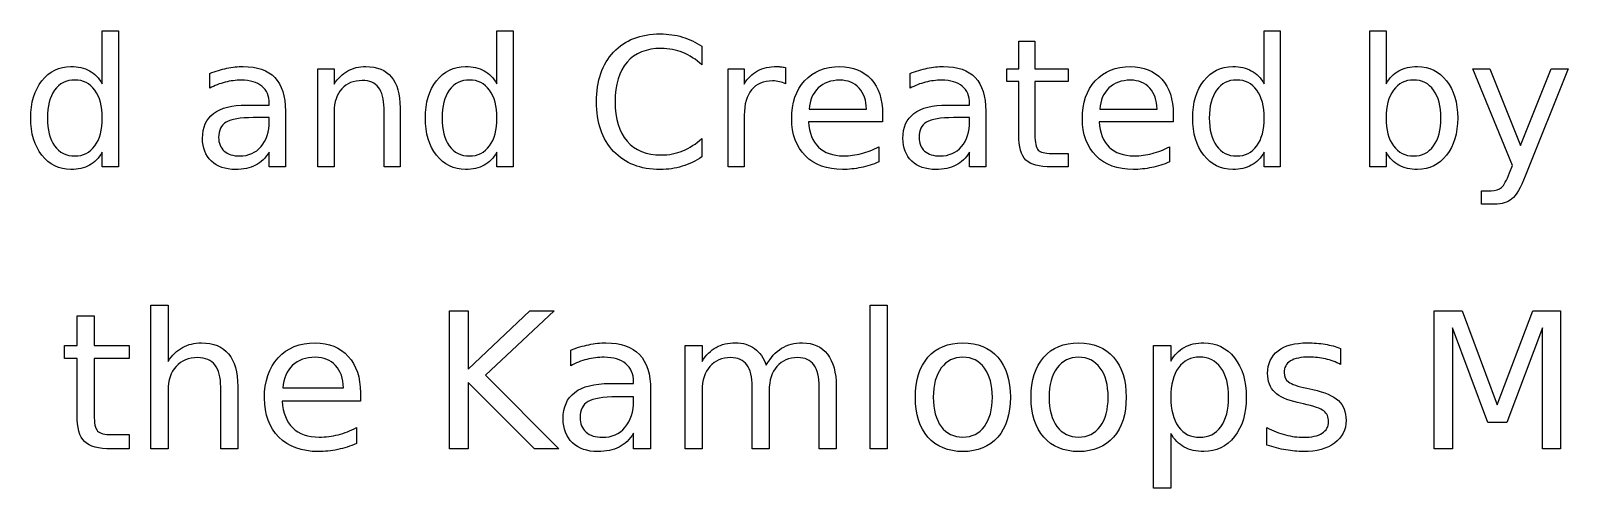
# Model space of a CAD drawing. Extents: x 5 to 216, y 5 to 284.
# Drawn here: x 38.65 to 51.63, y 116.54 to 120.41 of the extents above; entities that cross this region are included whole.
import ezdxf

# ---------------------------------------------------------------- set-up
doc = ezdxf.new("R2010")
doc.units = 0
doc.layers.add('Layer_1', color=7, linetype='CONTINUOUS')

msp = doc.modelspace()

# ---------------------------------------------------------------- linework, layer by layer
at = {"layer": 'Layer_1', "color": 3}
for p, q in [((39.252833, 119.959781), (39.252833, 120.40759)), ((39.252833, 120.40759), (39.388802, 120.40759)), ((39.388802, 120.40759), (39.388802, 119.25777)), ((42.58406, 119.959781), (42.58406, 120.40759)), ((42.58406, 120.40759), (42.720029, 120.40759)), ((42.720029, 120.40759), (42.720029, 119.25777)), ((46.988259, 120.085404), (46.988259, 120.320393)), ((46.988259, 120.320393), (47.124963, 120.320393)), ((47.124963, 120.320393), (47.124963, 120.085404)), ((49.060297, 119.959781), (49.060297, 120.40759)), ((49.060297, 120.40759), (49.196265, 120.40759)), ((49.196265, 120.40759), (49.196265, 119.25777)), ((49.952959, 119.257771), (49.952959, 120.407591)), ((49.952959, 120.407591), (50.089666, 120.407591)), ((50.089666, 120.407591), (50.089666, 119.959781)), ((44.313963, 120.276056), (44.313963, 120.118657)), ((44.313963, 120.276056), (44.313963, 120.276056)), ((40.159534, 119.922089), (40.159534, 120.047712)), ((41.073633, 119.257773), (41.073633, 120.085407)), ((41.073633, 120.085407), (41.210341, 120.085407)), ((41.210341, 120.085407), (41.210341, 119.956828)), ((44.534912, 119.25782), (44.534912, 120.085454)), ((44.534912, 120.085454), (44.671619, 120.085454)), ((44.671619, 120.085454), (44.671619, 119.956875)), ((45.018937, 120.098008), (45.019669, 119.958303)), ((46.071206, 119.922089), (46.071206, 120.047712)), ((46.888499, 119.979733), (46.888499, 120.085404)), ((46.888499, 120.085404), (46.988259, 120.085404)), ((47.124963, 120.085404), (47.405029, 120.085404)), ((47.405029, 120.085404), (47.405029, 119.979733)), ((51.155991, 119.271062), (50.821243, 120.085395)), ((50.821243, 120.085395), (50.96534, 120.085395)), ((50.96534, 120.085395), (51.223975, 119.438067)), ((51.223975, 119.438067), (51.482611, 120.085395)), ((51.626708, 120.085395), (51.263134, 119.180918)), ((51.482611, 120.085395), (51.626708, 120.085395)), ((39.252833, 119.959781), (39.252833, 119.959781)), ((42.58406, 119.959781), (42.58406, 119.959781)), ((46.988259, 119.979733), (46.888499, 119.979733)), ((46.988259, 119.530447), (46.988259, 119.979733)), ((47.405029, 119.979733), (47.124963, 119.979733)), ((47.124963, 119.979733), (47.124963, 119.530446)), ((49.060297, 119.959781), (49.060297, 119.959781)), ((40.662024, 119.780213), (40.662024, 119.793513)), ((46.573696, 119.780213), (46.573696, 119.793513)), ((38.789506, 119.670848), (38.789506, 119.670848)), ((40.471373, 119.780213), (40.662024, 119.780213)), ((40.662022, 119.673807), (40.526799, 119.673804)), ((40.662022, 119.643507), (40.662022, 119.673807)), ((40.797997, 119.729964), (40.797997, 119.257769)), ((40.797999, 119.72996), (40.797997, 119.729964)), ((41.210341, 119.725534), (41.210341, 119.257773)), ((41.630803, 119.25777), (41.630803, 119.752873)), ((41.766772, 119.757306), (41.766772, 119.25777)), ((41.76678, 119.757306), (41.766772, 119.757306)), ((42.120733, 119.670848), (42.120733, 119.670848)), ((44.671619, 119.693806), (44.671619, 119.25782)), ((45.21845, 119.744743), (45.703206, 119.745479)), ((45.839171, 119.705571), (45.839175, 119.705579)), ((45.839175, 119.705579), (45.839175, 119.639069)), ((46.383045, 119.780213), (46.573696, 119.780213)), ((46.573694, 119.673807), (46.438471, 119.673804)), ((46.573694, 119.643507), (46.573694, 119.673807)), ((46.709662, 119.72996), (46.709669, 119.729964)), ((46.709669, 119.729964), (46.709669, 119.257769)), ((47.671795, 119.744743), (48.156551, 119.745479)), ((48.292516, 119.705571), (48.292519, 119.705579)), ((48.292519, 119.705579), (48.292519, 119.639069)), ((48.596969, 119.670848), (48.596969, 119.670848)), ((50.552255, 119.670848), (50.552255, 119.670848)), ((45.839175, 119.639069), (45.214016, 119.639069)), ((48.292519, 119.639069), (47.66736, 119.639069)), ((44.313963, 119.498669), (44.313963, 119.342748)), ((45.807399, 119.428461), (45.807399, 119.299882)), ((48.260743, 119.428461), (48.260743, 119.299882)), ((39.252833, 119.25777), (39.252833, 119.381915)), ((40.662028, 119.257769), (40.662028, 119.383392)), ((42.58406, 119.25777), (42.58406, 119.381915)), ((46.5737, 119.257769), (46.5737, 119.383392)), ((47.265363, 119.371569), (47.405027, 119.371569)), ((47.405027, 119.371569), (47.405027, 119.257769)), ((49.060297, 119.25777), (49.060297, 119.381915)), ((50.089666, 119.381916), (50.089666, 119.257771)), ((51.131601, 119.208992), (51.155991, 119.271062)), ((39.388802, 119.25777), (39.252833, 119.25777)), ((40.797997, 119.257769), (40.662028, 119.257769)), ((41.210341, 119.257773), (41.073633, 119.257773)), ((41.766772, 119.25777), (41.630803, 119.25777)), ((42.720029, 119.25777), (42.58406, 119.25777)), ((44.671619, 119.25782), (44.534912, 119.25782)), ((46.709669, 119.257769), (46.5737, 119.257769)), ((47.405027, 119.257769), (47.265363, 119.257769)), ((49.196265, 119.25777), (49.060297, 119.25777)), ((50.089666, 119.257771), (49.952959, 119.257771)), ((50.895871, 118.94297), (50.895871, 119.056769)), ((50.895871, 119.056769), (50.975681, 119.056769)), ((51.004498, 118.94297), (50.895871, 118.94297)), ((39.039716, 117.999547), (39.184098, 117.999555)), ((39.039716, 117.751367), (39.039716, 117.999547)), ((39.184098, 117.999555), (39.184098, 117.751375)), ((39.664063, 116.877288), (39.664063, 118.091654)), ((39.664063, 118.091654), (39.808445, 118.091654)), ((39.808445, 118.091654), (39.808445, 117.615585)), ((42.182549, 118.042479), (42.340198, 118.042479)), ((42.182549, 116.877281), (42.182549, 118.042479)), ((42.340198, 118.042479), (42.340198, 117.550021)), ((42.340198, 117.550021), (42.863093, 118.042479)), ((43.066008, 118.042479), (42.487701, 117.499292)), ((42.863093, 118.042479), (43.066008, 118.042479)), ((45.735113, 118.091647), (45.878714, 118.091647)), ((45.735113, 116.877281), (45.735113, 118.091647)), ((45.878714, 118.091647), (45.878714, 116.877281)), ((50.495799, 118.042479), (50.730711, 118.042479)), ((50.495799, 116.877281), (50.495799, 118.042479)), ((50.730711, 118.042479), (51.028059, 117.249551)), ((51.028059, 117.249551), (51.326968, 118.042479)), ((51.326968, 118.042479), (51.56188, 118.042479)), ((51.56188, 118.042479), (51.56188, 116.877281)), ((50.949235, 117.101268), (50.648765, 117.900439)), ((50.648765, 117.900439), (50.648765, 116.877281)), ((51.408134, 117.900439), (51.107664, 117.101268)), ((51.408134, 116.877281), (51.408134, 117.900439)), ((38.934357, 117.639764), (38.934357, 117.751367)), ((38.934357, 117.751367), (39.039716, 117.751367)), ((39.184098, 117.751375), (39.479884, 117.751375)), ((39.479884, 117.751375), (39.479884, 117.639772)), ((43.206483, 117.578891), (43.206483, 117.711566)), ((44.171874, 116.877285), (44.171874, 117.751379)), ((44.171874, 117.751379), (44.316255, 117.751379)), ((44.316255, 117.751379), (44.316255, 117.615582)), ((46.517115, 117.772446), (46.517115, 117.772446)), ((47.494226, 117.772446), (47.494226, 117.772446)), ((48.127162, 116.544814), (48.127162, 117.751375)), ((48.127162, 117.751375), (48.271544, 117.751375)), ((48.271544, 117.751375), (48.271544, 117.6187)), ((49.704433, 117.72562), (49.704433, 117.589823)), ((49.704446, 117.725612), (49.704433, 117.72562)), ((39.039716, 117.639764), (38.934357, 117.639764)), ((39.039716, 117.165256), (39.039716, 117.639764)), ((39.479884, 117.639772), (39.184098, 117.639772)), ((39.184098, 117.639772), (39.184098, 117.165264)), ((44.857885, 117.58358), (44.857899, 117.58358)), ((46.517116, 117.650697), (46.517115, 117.650698)), ((47.494227, 117.650697), (47.494226, 117.650698)), ((42.487701, 117.499292), (43.107371, 116.877281)), ((39.808445, 117.371307), (39.808445, 116.877288)), ((40.25252, 116.877281), (40.25252, 117.400176)), ((40.396113, 117.404866), (40.396121, 117.404859)), ((40.396121, 117.404859), (40.396121, 116.877281)), ((40.776191, 117.391587), (41.288165, 117.392368)), ((41.431766, 117.350228), (41.431766, 117.279988)), ((41.431766, 117.350223), (41.431766, 117.350228)), ((42.899774, 116.877281), (42.340198, 117.438418)), ((42.340198, 117.438418), (42.340198, 116.877281)), ((43.535832, 117.429045), (43.737185, 117.429045)), ((43.737185, 117.429045), (43.737185, 117.443095)), ((43.88078, 117.375988), (43.880787, 117.375979)), ((43.880787, 117.375979), (43.880787, 116.877277)), ((44.316255, 117.371304), (44.316255, 116.877285)), ((44.737701, 116.877287), (44.737701, 117.400182)), ((44.882082, 117.371306), (44.882082, 116.877287)), ((45.303528, 116.877289), (45.303528, 117.400184)), ((45.44791, 117.404867), (45.44791, 116.877289)), ((49.420351, 117.388473), (49.469521, 117.377543)), ((41.431766, 117.279988), (40.771513, 117.279988)), ((43.737185, 117.316671), (43.594366, 117.316669)), ((43.737185, 117.284671), (43.737185, 117.316671)), ((48.7601, 117.313548), (48.7601, 117.313548)), ((49.391486, 117.257344), (49.341536, 117.269054)), ((51.107664, 117.101268), (50.949235, 117.101268)), ((39.332385, 116.997466), (39.479888, 116.997466)), ((39.479888, 116.997466), (39.479888, 116.877278)), ((41.398207, 117.05756), (41.398207, 116.921764)), ((43.737186, 116.877277), (43.737186, 117.009952)), ((48.271544, 117.008395), (48.271544, 116.544814)), ((48.271544, 117.008393), (48.271544, 117.008395)), ((49.083212, 116.909281), (49.083212, 117.057564)), ((39.479888, 116.877278), (39.332385, 116.877278)), ((39.808445, 116.877288), (39.664063, 116.877288)), ((40.396121, 116.877281), (40.25252, 116.877281)), ((42.340198, 116.877281), (42.182549, 116.877281)), ((43.107371, 116.877281), (42.899774, 116.877281)), ((43.880787, 116.877277), (43.737186, 116.877277)), ((44.316255, 116.877285), (44.171874, 116.877285)), ((44.882082, 116.877287), (44.737701, 116.877287)), ((45.44791, 116.877289), (45.303528, 116.877289)), ((45.878714, 116.877281), (45.735113, 116.877281)), ((50.648765, 116.877281), (50.495799, 116.877281)), ((51.56188, 116.877281), (51.408134, 116.877281)), ((48.271544, 116.544814), (48.127162, 116.544814))]:
    msp.add_line(p, q, dxfattribs=at)
for points in [[(43.568353, 120.227282), (43.664417, 120.329751), (43.795952, 120.380986), (43.962958, 120.380986)], [(43.962958, 120.380986), (44.028971, 120.380986), (44.091043, 120.372119), (44.149175, 120.354386)], [(44.149175, 120.354386), (44.207801, 120.337146), (44.262731, 120.311036), (44.313963, 120.276056)], [(43.424256, 119.808293), (43.424256, 119.985643), (43.472288, 120.125306), (43.568353, 120.227282)], [(43.971825, 120.25832), (43.845709, 120.25832), (43.749152, 120.219648), (43.682153, 120.142303)], [(44.15287, 120.22359), (44.096216, 120.246743), (44.035868, 120.25832), (43.971825, 120.25832)], [(44.313963, 120.118657), (44.263716, 120.165457), (44.210018, 120.200435), (44.15287, 120.22359)], [(38.742951, 119.985645), (38.806011, 120.065452), (38.887543, 120.105356), (38.987547, 120.105356)], [(38.987547, 120.105356), (39.048633, 120.105356), (39.100853, 120.093286), (39.144206, 120.069146)], [(39.144206, 120.069146), (39.188052, 120.045499), (39.224261, 120.009044), (39.252833, 119.959781)], [(40.159534, 120.047712), (40.209294, 120.066925), (40.257572, 120.081212), (40.30437, 120.090572)], [(40.30437, 120.090572), (40.35117, 120.100425), (40.396739, 120.105352), (40.441077, 120.105352)], [(40.441077, 120.105352), (40.560788, 120.105352), (40.650202, 120.074315), (40.709319, 120.012242)], [(41.210341, 119.956828), (41.242854, 120.006588), (41.281033, 120.043782), (41.324879, 120.068411)], [(41.324879, 120.068411), (41.369219, 120.093044), (41.420207, 120.105361), (41.477844, 120.105361)], [(41.477844, 120.105361), (41.572923, 120.105361), (41.644848, 120.075801), (41.69362, 120.016681)], [(42.074179, 119.985645), (42.137239, 120.065452), (42.21877, 120.105356), (42.318774, 120.105356)], [(42.318774, 120.105356), (42.37986, 120.105356), (42.43208, 120.093286), (42.475433, 120.069146)], [(42.475433, 120.069146), (42.519279, 120.045499), (42.555488, 120.009044), (42.58406, 119.959781)], [(43.682153, 120.142303), (43.615154, 120.065451), (43.581655, 119.954115), (43.581655, 119.808294)], [(44.671619, 119.956875), (44.700192, 120.007122), (44.737386, 120.044316), (44.783202, 120.068458)], [(44.783202, 120.068458), (44.829015, 120.093091), (44.884683, 120.105408), (44.950207, 120.105408)], [(44.950207, 120.105408), (44.959567, 120.105408), (44.969913, 120.104675), (44.981247, 120.103208)], [(44.981247, 120.103208), (44.99258, 120.102208), (45.005143, 120.100475), (45.018937, 120.098008)], [(45.1815, 119.985637), (45.254903, 120.065444), (45.353677, 120.105348), (45.477823, 120.105348)], [(45.477823, 120.105348), (45.589159, 120.105348), (45.677095, 120.069385), (45.741631, 119.99746)], [(46.071206, 120.047712), (46.120966, 120.066925), (46.169244, 120.081212), (46.216042, 120.090572)], [(46.216042, 120.090572), (46.262842, 120.100425), (46.308411, 120.105352), (46.352749, 120.105352)], [(46.352749, 120.105352), (46.47246, 120.105352), (46.561874, 120.074315), (46.620992, 120.012242)], [(47.634845, 119.985637), (47.708248, 120.065444), (47.807022, 120.105348), (47.931167, 120.105348)], [(47.931167, 120.105348), (48.042503, 120.105348), (48.13044, 120.069385), (48.194976, 119.99746)], [(48.550415, 119.985645), (48.613475, 120.065452), (48.695006, 120.105356), (48.79501, 120.105356)], [(48.79501, 120.105356), (48.856096, 120.105356), (48.908316, 120.093286), (48.95167, 120.069146)], [(48.95167, 120.069146), (48.995516, 120.045499), (49.031725, 120.009044), (49.060297, 119.959781)], [(50.089666, 119.959781), (50.118239, 120.009048), (50.154202, 120.045503), (50.197554, 120.069147)], [(50.197554, 120.069147), (50.2414, 120.093287), (50.29362, 120.105357), (50.354214, 120.105357)], [(50.354214, 120.105357), (50.454712, 120.105357), (50.536243, 120.065453), (50.598809, 119.985646)], [(38.649101, 119.670848), (38.649101, 119.800905), (38.680384, 119.905837), (38.742951, 119.985645)], [(39.020797, 119.991557), (38.948871, 119.991557), (38.892218, 119.962984), (38.850836, 119.905837)], [(39.190758, 119.905837), (39.149378, 119.962984), (39.092724, 119.991557), (39.020797, 119.991557)], [(40.288852, 119.973079), (40.244025, 119.961746), (40.200919, 119.944749), (40.159534, 119.922089)], [(40.427037, 119.990079), (40.379743, 119.990079), (40.333682, 119.984412), (40.288852, 119.973079)], [(40.599954, 119.938349), (40.559067, 119.972836), (40.501428, 119.990079), (40.427037, 119.990079)], [(40.662024, 119.793513), (40.662024, 119.85608), (40.641334, 119.904358), (40.599954, 119.938349)], [(40.709319, 120.012242), (40.768439, 119.950169), (40.797999, 119.856075), (40.797999, 119.72996)], [(41.273891, 119.916925), (41.231524, 119.870125), (41.210341, 119.806328), (41.210341, 119.725534)], [(41.447547, 119.987125), (41.374143, 119.987125), (41.316258, 119.963725), (41.273891, 119.916925)], [(41.584993, 119.928745), (41.554446, 119.967665), (41.508631, 119.987125), (41.447547, 119.987125)], [(41.630803, 119.752873), (41.630803, 119.831202), (41.615533, 119.889826), (41.584993, 119.928745)], [(41.69362, 120.016681), (41.742393, 119.958054), (41.76678, 119.871596), (41.76678, 119.757306)], [(41.980329, 119.670848), (41.980329, 119.800905), (42.011612, 119.905837), (42.074179, 119.985645)], [(42.352023, 119.991557), (42.280097, 119.991557), (42.223444, 119.962984), (42.182063, 119.905837)], [(42.521984, 119.905837), (42.480604, 119.962984), (42.42395, 119.991557), (42.352023, 119.991557)], [(44.910299, 119.984213), (44.833447, 119.984213), (44.774331, 119.95909), (44.732949, 119.908843)], [(44.969419, 119.977513), (44.951685, 119.98198), (44.931979, 119.984213), (44.910299, 119.984213)], [(45.019669, 119.958303), (45.004395, 119.96717), (44.987645, 119.973573), (44.969419, 119.977513)], [(45.072134, 119.663451), (45.072134, 119.798926), (45.108589, 119.906322), (45.1815, 119.985637)], [(45.29678, 119.925788), (45.25146, 119.882928), (45.22535, 119.82258), (45.21845, 119.744743)], [(45.479303, 119.990078), (45.403436, 119.990078), (45.342595, 119.968648), (45.29678, 119.925788)], [(45.640396, 119.923568), (45.599996, 119.967908), (45.546298, 119.990078), (45.479303, 119.990078)], [(45.703206, 119.745479), (45.702206, 119.819868), (45.681269, 119.879231), (45.640396, 119.923568)], [(45.741631, 119.99746), (45.806657, 119.926027), (45.839171, 119.828731), (45.839171, 119.705571)], [(46.200524, 119.973079), (46.155697, 119.961746), (46.112591, 119.944749), (46.071206, 119.922089)], [(46.338709, 119.990079), (46.291415, 119.990079), (46.245354, 119.984412), (46.200524, 119.973079)], [(46.511626, 119.938349), (46.470739, 119.972836), (46.4131, 119.990079), (46.338709, 119.990079)], [(46.573696, 119.793513), (46.573696, 119.85608), (46.553006, 119.904358), (46.511626, 119.938349)], [(46.620992, 120.012242), (46.680105, 119.950169), (46.709662, 119.856075), (46.709662, 119.72996)], [(47.525479, 119.663451), (47.525479, 119.798926), (47.561934, 119.906322), (47.634845, 119.985637)], [(47.750125, 119.925788), (47.704805, 119.882928), (47.678695, 119.82258), (47.671795, 119.744743)], [(47.932648, 119.990078), (47.856781, 119.990078), (47.79594, 119.968648), (47.750125, 119.925788)], [(48.093741, 119.923568), (48.053347, 119.967908), (47.99965, 119.990078), (47.932648, 119.990078)], [(48.156551, 119.745479), (48.155551, 119.819868), (48.134614, 119.879231), (48.093741, 119.923568)], [(48.194976, 119.99746), (48.260002, 119.926027), (48.292516, 119.828731), (48.292516, 119.705571)], [(48.456565, 119.670848), (48.456565, 119.800905), (48.487848, 119.905837), (48.550415, 119.985645)], [(48.82826, 119.991557), (48.756334, 119.991557), (48.699681, 119.962984), (48.658299, 119.905837)], [(48.99822, 119.905837), (48.95684, 119.962984), (48.900186, 119.991557), (48.82826, 119.991557)], [(50.320963, 119.991557), (50.249037, 119.991557), (50.192384, 119.962984), (50.151003, 119.905837)], [(50.490185, 119.905837), (50.449298, 119.962984), (50.392891, 119.991557), (50.320963, 119.991557)], [(50.598809, 119.985646), (50.661869, 119.905838), (50.693399, 119.800906), (50.693399, 119.670849)], [(38.850836, 119.905837), (38.809949, 119.849184), (38.789506, 119.770854), (38.789506, 119.670848)], [(39.252828, 119.670848), (39.252828, 119.770854), (39.232138, 119.849184), (39.190758, 119.905837)], [(42.182063, 119.905837), (42.141176, 119.849184), (42.120733, 119.770854), (42.120733, 119.670848)], [(42.584054, 119.670848), (42.584054, 119.770854), (42.563364, 119.849184), (42.521984, 119.905837)], [(43.568353, 119.389303), (43.472288, 119.491772), (43.424256, 119.631435), (43.424256, 119.808293)], [(43.581655, 119.808294), (43.581655, 119.662965), (43.615154, 119.551629), (43.682153, 119.474284)], [(44.732949, 119.908843), (44.692062, 119.859083), (44.671619, 119.787404), (44.671619, 119.693806)], [(48.658299, 119.905837), (48.617412, 119.849184), (48.596969, 119.770854), (48.596969, 119.670848)], [(49.06029, 119.670848), (49.06029, 119.770854), (49.0396, 119.849184), (48.99822, 119.905837)], [(50.151003, 119.905837), (50.110116, 119.849184), (50.089673, 119.770854), (50.089673, 119.670848)], [(50.552255, 119.670848), (50.552255, 119.770854), (50.531565, 119.849184), (50.490185, 119.905837)], [(38.742951, 119.356052), (38.680384, 119.435859), (38.649101, 119.540791), (38.649101, 119.670848)], [(38.789506, 119.670848), (38.789506, 119.570843), (38.809949, 119.492267), (38.850836, 119.43512)], [(39.190758, 119.43512), (39.232138, 119.492267), (39.252828, 119.570843), (39.252828, 119.670848)], [(40.098936, 119.49867), (40.098936, 119.591779), (40.129972, 119.66198), (40.192046, 119.709273)], [(40.192046, 119.709273), (40.254612, 119.756566), (40.347721, 119.780213), (40.471373, 119.780213)], [(40.526799, 119.673804), (40.41694, 119.673804), (40.340827, 119.661241), (40.29846, 119.636114)], [(42.074179, 119.356052), (42.011612, 119.435859), (41.980329, 119.540791), (41.980329, 119.670848)], [(42.120733, 119.670848), (42.120733, 119.570843), (42.141176, 119.492267), (42.182063, 119.43512)], [(42.521984, 119.43512), (42.563364, 119.492267), (42.584054, 119.570843), (42.584054, 119.670848)], [(45.187412, 119.35161), (45.11056, 119.428462), (45.072134, 119.532409), (45.072134, 119.663451)], [(46.010608, 119.49867), (46.010608, 119.591779), (46.041644, 119.66198), (46.103718, 119.709273)], [(46.103718, 119.709273), (46.166284, 119.756566), (46.259393, 119.780213), (46.383045, 119.780213)], [(46.438471, 119.673804), (46.328612, 119.673804), (46.252499, 119.661241), (46.210132, 119.636114)], [(47.640756, 119.35161), (47.563904, 119.428462), (47.525479, 119.532409), (47.525479, 119.663451)], [(48.550415, 119.356052), (48.487848, 119.435859), (48.456565, 119.540791), (48.456565, 119.670848)], [(48.596969, 119.670848), (48.596969, 119.570843), (48.617412, 119.492267), (48.658299, 119.43512)], [(48.99822, 119.43512), (49.0396, 119.492267), (49.06029, 119.570843), (49.06029, 119.670848)], [(50.089673, 119.670848), (50.089673, 119.570843), (50.110116, 119.492267), (50.151003, 119.43512)], [(50.490185, 119.43512), (50.531565, 119.492267), (50.552255, 119.570843), (50.552255, 119.670848)], [(50.693399, 119.670849), (50.693399, 119.540792), (50.661869, 119.43586), (50.598809, 119.356053)], [(40.29846, 119.636114), (40.256093, 119.610987), (40.23491, 119.568128), (40.23491, 119.507535)], [(40.593302, 119.429948), (40.639115, 119.483648), (40.662022, 119.554834), (40.662022, 119.643507)], [(45.214016, 119.639069), (45.219949, 119.545468), (45.248029, 119.474035), (45.298256, 119.424771)], [(46.210132, 119.636114), (46.167765, 119.610987), (46.146582, 119.568128), (46.146582, 119.507535)], [(46.504974, 119.429948), (46.550787, 119.483648), (46.573694, 119.554834), (46.573694, 119.643507)], [(47.048109, 119.316149), (47.008209, 119.355562), (46.988259, 119.426995), (46.988259, 119.530447)], [(47.124963, 119.530446), (47.124963, 119.462955), (47.134076, 119.419602), (47.152303, 119.400389)], [(47.66736, 119.639069), (47.673293, 119.545468), (47.701373, 119.474035), (47.7516, 119.424771)], [(38.850836, 119.43512), (38.892216, 119.378467), (38.948869, 119.35014), (39.020797, 119.35014)], [(39.020797, 119.35014), (39.092722, 119.35014), (39.149376, 119.378467), (39.190758, 119.43512)], [(40.173576, 119.307279), (40.123816, 119.355066), (40.098936, 119.418863), (40.098936, 119.49867)], [(40.23491, 119.507535), (40.23491, 119.459255), (40.250673, 119.420829), (40.2822, 119.392258)], [(40.412257, 119.350138), (40.487631, 119.350138), (40.547979, 119.376741), (40.593302, 119.429948)], [(42.182063, 119.43512), (42.223443, 119.378467), (42.280096, 119.35014), (42.352023, 119.35014)], [(42.352023, 119.35014), (42.423948, 119.35014), (42.480602, 119.378467), (42.521984, 119.43512)], [(43.682153, 119.474284), (43.749152, 119.397433), (43.845709, 119.359007), (43.971825, 119.359007)], [(44.15287, 119.393737), (44.210016, 119.41689), (44.263714, 119.451868), (44.313963, 119.498669)], [(45.298256, 119.424771), (45.348996, 119.375998), (45.419443, 119.351611), (45.509598, 119.351611)], [(45.661085, 119.370821), (45.710351, 119.383628), (45.759123, 119.402841), (45.807399, 119.428461)], [(46.085248, 119.307279), (46.035488, 119.355066), (46.010608, 119.418863), (46.010608, 119.49867)], [(46.146582, 119.507535), (46.146582, 119.459255), (46.162345, 119.420829), (46.193872, 119.392258)], [(46.323929, 119.350138), (46.399303, 119.350138), (46.459651, 119.376741), (46.504974, 119.429948)], [(47.152303, 119.400389), (47.171023, 119.381176), (47.208709, 119.371569), (47.265363, 119.371569)], [(47.7516, 119.424771), (47.80234, 119.375998), (47.872787, 119.351611), (47.962942, 119.351611)], [(48.114429, 119.370821), (48.163695, 119.383628), (48.212467, 119.402841), (48.260743, 119.428461)], [(48.658299, 119.43512), (48.699679, 119.378467), (48.756332, 119.35014), (48.82826, 119.35014)], [(48.82826, 119.35014), (48.900185, 119.35014), (48.956838, 119.378467), (48.99822, 119.43512)], [(50.151003, 119.43512), (50.192383, 119.378467), (50.249036, 119.35014), (50.320963, 119.35014)], [(50.320963, 119.35014), (50.392889, 119.35014), (50.449296, 119.378467), (50.490185, 119.43512)], [(38.987547, 119.23634), (38.887541, 119.23634), (38.806009, 119.276244), (38.742951, 119.356052)], [(39.144206, 119.27181), (39.100852, 119.248163), (39.048633, 119.23634), (38.987547, 119.23634)], [(39.252833, 119.381915), (39.224259, 119.332648), (39.18805, 119.295947), (39.144206, 119.27181)], [(40.376051, 119.236339), (40.291317, 119.236339), (40.223825, 119.259986), (40.173576, 119.307279)], [(40.2822, 119.392258), (40.31422, 119.364178), (40.357572, 119.350138), (40.412257, 119.350138)], [(40.546012, 119.271809), (40.499705, 119.248162), (40.443051, 119.236339), (40.376051, 119.236339)], [(40.662028, 119.383392), (40.630994, 119.333145), (40.592322, 119.295951), (40.546012, 119.271809)], [(42.318774, 119.23634), (42.218768, 119.23634), (42.137236, 119.276244), (42.074179, 119.356052)], [(42.475433, 119.27181), (42.432079, 119.248163), (42.37986, 119.23634), (42.318774, 119.23634)], [(42.58406, 119.381915), (42.555486, 119.332648), (42.519277, 119.295947), (42.475433, 119.27181)], [(43.962958, 119.236338), (43.795952, 119.236338), (43.664417, 119.287326), (43.568353, 119.389303)], [(43.971825, 119.359007), (44.035865, 119.359007), (44.096213, 119.370584), (44.15287, 119.393737)], [(44.313963, 119.342748), (44.261743, 119.307275), (44.206321, 119.280671), (44.147697, 119.262938)], [(45.50147, 119.236332), (45.369442, 119.236332), (45.264756, 119.274758), (45.187412, 119.35161)], [(45.509598, 119.351611), (45.561818, 119.351611), (45.612313, 119.358014), (45.661085, 119.370821)], [(45.807399, 119.299882), (45.758625, 119.279189), (45.708622, 119.263425), (45.65739, 119.252592)], [(46.287723, 119.236339), (46.202989, 119.236339), (46.135497, 119.259986), (46.085248, 119.307279)], [(46.193872, 119.392258), (46.225892, 119.364178), (46.269244, 119.350138), (46.323929, 119.350138)], [(46.457684, 119.271809), (46.411377, 119.248162), (46.354723, 119.236339), (46.287723, 119.236339)], [(46.5737, 119.383392), (46.542666, 119.333145), (46.503994, 119.295951), (46.457684, 119.271809)], [(47.265363, 119.257769), (47.160431, 119.257769), (47.088013, 119.277229), (47.048109, 119.316149)], [(47.954814, 119.236332), (47.822786, 119.236332), (47.7181, 119.274758), (47.640756, 119.35161)], [(47.962942, 119.351611), (48.015162, 119.351611), (48.065657, 119.358014), (48.114429, 119.370821)], [(48.260743, 119.299882), (48.211969, 119.279189), (48.161966, 119.263425), (48.110734, 119.252592)], [(48.79501, 119.23634), (48.695004, 119.23634), (48.613473, 119.276244), (48.550415, 119.356052)], [(48.95167, 119.27181), (48.908316, 119.248163), (48.856096, 119.23634), (48.79501, 119.23634)], [(49.060297, 119.381915), (49.031723, 119.332648), (48.995514, 119.295947), (48.95167, 119.27181)], [(50.197554, 119.271811), (50.1542, 119.295951), (50.118238, 119.332653), (50.089666, 119.381916)], [(50.354214, 119.236341), (50.29362, 119.236341), (50.2414, 119.248164), (50.197554, 119.271811)], [(50.598809, 119.356053), (50.536242, 119.276245), (50.45471, 119.236341), (50.354214, 119.236341)], [(44.147697, 119.262938), (44.089563, 119.245205), (44.027984, 119.236338), (43.962958, 119.236338)], [(45.65739, 119.252592), (45.606156, 119.241752), (45.554183, 119.236332), (45.50147, 119.236332)], [(48.110734, 119.252592), (48.0595, 119.241752), (48.007527, 119.236332), (47.954814, 119.236332)], [(51.062881, 119.083369), (51.083574, 119.101102), (51.106481, 119.142977), (51.131601, 119.208992)], [(51.263134, 119.180918), (51.224707, 119.082391), (51.187266, 119.018101), (51.150812, 118.98805)], [(50.975681, 119.056769), (51.013121, 119.056769), (51.042187, 119.065636), (51.062881, 119.083369)], [(51.150812, 118.98805), (51.114358, 118.957997), (51.065587, 118.94297), (51.004498, 118.94297)], [(39.808445, 117.615585), (39.842785, 117.668131), (39.883107, 117.707413), (39.929413, 117.733431)], [(39.929413, 117.733431), (39.976239, 117.759444), (40.03009, 117.772451), (40.090964, 117.772451)], [(40.090964, 117.772451), (40.19138, 117.772451), (40.267343, 117.741234), (40.318853, 117.678801)], [(40.737174, 117.64601), (40.814697, 117.730297), (40.919016, 117.772441), (41.05013, 117.772441)], [(41.05013, 117.772441), (41.167716, 117.772441), (41.260589, 117.734459), (41.328748, 117.658497)], [(43.206483, 117.711566), (43.259029, 117.731859), (43.310018, 117.746949), (43.359449, 117.756836)], [(43.359449, 117.756836), (43.408875, 117.767242), (43.457003, 117.772446), (43.503831, 117.772446)], [(43.503831, 117.772446), (43.630262, 117.772446), (43.724695, 117.739669), (43.78713, 117.674116)], [(44.316255, 117.615582), (44.349035, 117.669168), (44.388317, 117.708711), (44.434102, 117.734209)], [(44.434102, 117.734209), (44.479888, 117.759702), (44.534259, 117.772449), (44.597214, 117.772449)], [(44.597214, 117.772449), (44.660687, 117.772449), (44.714537, 117.756319), (44.758765, 117.724059)], [(44.758765, 117.724059), (44.803511, 117.691799), (44.836551, 117.644972), (44.857885, 117.58358)], [(44.857899, 117.58358), (44.893799, 117.6481), (44.936723, 117.695706), (44.986671, 117.7264)], [(44.986671, 117.7264), (45.036617, 117.7571), (45.095411, 117.77245), (45.163051, 117.77245)], [(45.163051, 117.77245), (45.254102, 117.77245), (45.324342, 117.740453), (45.37377, 117.67646)], [(46.222108, 117.650698), (46.293388, 117.731863), (46.391724, 117.772446), (46.517115, 117.772446)], [(46.517115, 117.772446), (46.641985, 117.772446), (46.740061, 117.731863), (46.811341, 117.650698)], [(47.199219, 117.650698), (47.270499, 117.731863), (47.368835, 117.772446), (47.494226, 117.772446)], [(47.494226, 117.772446), (47.619096, 117.772446), (47.717171, 117.731863), (47.788452, 117.650698)], [(48.271544, 117.6187), (48.301724, 117.670726), (48.339705, 117.709228), (48.385488, 117.734205)], [(48.385488, 117.734205), (48.431794, 117.759698), (48.486946, 117.772445), (48.550942, 117.772445)], [(48.550942, 117.772445), (48.657081, 117.772445), (48.743189, 117.730301), (48.809267, 117.646014)], [(49.176868, 117.705322), (49.235141, 117.750068), (49.317868, 117.772442), (49.425048, 117.772442)], [(49.425048, 117.772442), (49.478121, 117.772442), (49.528069, 117.768538), (49.574893, 117.760732)], [(49.574893, 117.760732), (49.621719, 117.752925), (49.664904, 117.741218), (49.704446, 117.725612)], [(40.058968, 117.647581), (39.981444, 117.647581), (39.92031, 117.622867), (39.875565, 117.573441)], [(40.20413, 117.585921), (40.17187, 117.627027), (40.123482, 117.647581), (40.058968, 117.647581)], [(40.25252, 117.400176), (40.25252, 117.482902), (40.23639, 117.544817), (40.20413, 117.585921)], [(40.318853, 117.678801), (40.370359, 117.616887), (40.396113, 117.525576), (40.396113, 117.404866)], [(40.621669, 117.305738), (40.621669, 117.448818), (40.66017, 117.562242), (40.737174, 117.64601)], [(40.858921, 117.582794), (40.811054, 117.537527), (40.783477, 117.473791), (40.776191, 117.391587)], [(41.051689, 117.650694), (40.971564, 117.650694), (40.907308, 117.62806), (40.858921, 117.582794)], [(41.221825, 117.580454), (41.179158, 117.62728), (41.122446, 117.650694), (41.051689, 117.650694)], [(41.288165, 117.392368), (41.287098, 117.470932), (41.264985, 117.533628), (41.221825, 117.580454)], [(41.328748, 117.658497), (41.397426, 117.583054), (41.431766, 117.480296), (41.431766, 117.350223)], [(43.34306, 117.632741), (43.295713, 117.620774), (43.250187, 117.602824), (43.206483, 117.578891)], [(43.489002, 117.650691), (43.439055, 117.650691), (43.390408, 117.644707), (43.34306, 117.632741)], [(43.671625, 117.596061), (43.628438, 117.632481), (43.567564, 117.650691), (43.489002, 117.650691)], [(43.737185, 117.443095), (43.737185, 117.509175), (43.715331, 117.560163), (43.671625, 117.596061)], [(43.78713, 117.674116), (43.849563, 117.608556), (43.88078, 117.50918), (43.88078, 117.375988)], [(44.555853, 117.647578), (44.482491, 117.647578), (44.424219, 117.622604), (44.381035, 117.572658)], [(44.693211, 117.586708), (44.663557, 117.627288), (44.617771, 117.647578), (44.555853, 117.647578)], [(44.737701, 117.400182), (44.737701, 117.48447), (44.722871, 117.546645), (44.693211, 117.586708)], [(45.123241, 117.64758), (45.048839, 117.64758), (44.990046, 117.622866), (44.946862, 117.57344)], [(45.259038, 117.58671), (45.229384, 117.62729), (45.184119, 117.64758), (45.123241, 117.64758)], [(45.303528, 117.400184), (45.303528, 117.483951), (45.288698, 117.546126), (45.259038, 117.58671)], [(45.37377, 117.67646), (45.423196, 117.612986), (45.44791, 117.522455), (45.44791, 117.404867)], [(46.115969, 117.313548), (46.115969, 117.457148), (46.151348, 117.569532), (46.222108, 117.650698)], [(46.517115, 117.650698), (46.440111, 117.650698), (46.379237, 117.620521), (46.334492, 117.560168)], [(46.698959, 117.559387), (46.654212, 117.62026), (46.593598, 117.650697), (46.517116, 117.650697)], [(46.811341, 117.650698), (46.882621, 117.569532), (46.918261, 117.457148), (46.918261, 117.313548)], [(47.093079, 117.313548), (47.093079, 117.457148), (47.128459, 117.569532), (47.199219, 117.650698)], [(47.494226, 117.650698), (47.417222, 117.650698), (47.356348, 117.620521), (47.311603, 117.560168)], [(47.676069, 117.559387), (47.631322, 117.62026), (47.570708, 117.650697), (47.494227, 117.650697)], [(47.788452, 117.650698), (47.859732, 117.569532), (47.895372, 117.457148), (47.895372, 117.313548)], [(48.515819, 117.652258), (48.439855, 117.652258), (48.380021, 117.622081), (48.336317, 117.561728)], [(48.69454, 117.561728), (48.651353, 117.622081), (48.591779, 117.652258), (48.515819, 117.652258)], [(48.809267, 117.646014), (48.875867, 117.561726), (48.909167, 117.450904), (48.909167, 117.313547)], [(49.089458, 117.514894), (49.089458, 117.5971), (49.118594, 117.660576), (49.176868, 117.705322)], [(49.281434, 117.619483), (49.246054, 117.597629), (49.228364, 117.564853), (49.228364, 117.521153)], [(49.442205, 117.652263), (49.370925, 117.652263), (49.317334, 117.641336), (49.281434, 117.619483)], [(49.578002, 117.636653), (49.534295, 117.647059), (49.489029, 117.652263), (49.442205, 117.652263)], [(49.704433, 117.589823), (49.663853, 117.610636), (49.621709, 117.626246), (49.578002, 117.636653)], [(39.875565, 117.573441), (39.830818, 117.524014), (39.808445, 117.456636), (39.808445, 117.371307)], [(44.381035, 117.572658), (44.337848, 117.523231), (44.316255, 117.456113), (44.316255, 117.371304)], [(44.946862, 117.57344), (44.903675, 117.524013), (44.882082, 117.456635), (44.882082, 117.371306)], [(46.334492, 117.560168), (46.289745, 117.500334), (46.267372, 117.418128), (46.267372, 117.313549)], [(46.766079, 117.313549), (46.766079, 117.417087), (46.743705, 117.499033), (46.698959, 117.559387)], [(47.311603, 117.560168), (47.266856, 117.500334), (47.244483, 117.418128), (47.244483, 117.313549)], [(47.743189, 117.313549), (47.743189, 117.417087), (47.720815, 117.499033), (47.676069, 117.559387)], [(48.336317, 117.561728), (48.29313, 117.501894), (48.271537, 117.419168), (48.271537, 117.313548)], [(48.7601, 117.313548), (48.7601, 117.419167), (48.738246, 117.501894), (48.69454, 117.561728)], [(49.148768, 117.354904), (49.109228, 117.393924), (49.089458, 117.447254), (49.089458, 117.514894)], [(49.228364, 117.521153), (49.228364, 117.487853), (49.24111, 117.461576), (49.266604, 117.442323)], [(43.142495, 117.1317), (43.142495, 117.230035), (43.175271, 117.304177), (43.240825, 117.354125)], [(43.240825, 117.354125), (43.306905, 117.404071), (43.40524, 117.429045), (43.535832, 117.429045)], [(49.341536, 117.269054), (49.252566, 117.287787), (49.18831, 117.316404), (49.148768, 117.354904)], [(49.266604, 117.442323), (49.292097, 117.423589), (49.343346, 117.405639), (49.420351, 117.388473)], [(49.469521, 117.377543), (49.571499, 117.355689), (49.64382, 117.324733), (49.686484, 117.284673)], [(40.743417, 116.976392), (40.662251, 117.057558), (40.621669, 117.16734), (40.621669, 117.305738)], [(40.771513, 117.279988), (40.777779, 117.181132), (40.807436, 117.105689), (40.860483, 117.05366)], [(43.35321, 117.276869), (43.308463, 117.250335), (43.28609, 117.20507), (43.28609, 117.141072)], [(43.594366, 117.316669), (43.47834, 117.316669), (43.397955, 117.303402), (43.35321, 117.276869)], [(43.664605, 117.059124), (43.712991, 117.115837), (43.737185, 117.191019), (43.737185, 117.284671)], [(46.222108, 116.976397), (46.151348, 117.058083), (46.115969, 117.170467), (46.115969, 117.313548)], [(46.267372, 117.313549), (46.267372, 117.208969), (46.289485, 117.126503), (46.333712, 117.066149)], [(46.698959, 117.066929), (46.743705, 117.127282), (46.766079, 117.209489), (46.766079, 117.313549)], [(46.918261, 117.313548), (46.918261, 117.170467), (46.882621, 117.058083), (46.811341, 116.976397)], [(47.199219, 116.976397), (47.128459, 117.058083), (47.093079, 117.170467), (47.093079, 117.313548)], [(47.244483, 117.313549), (47.244483, 117.208969), (47.266596, 117.126503), (47.310823, 117.066149)], [(47.676069, 117.066929), (47.720815, 117.127282), (47.743189, 117.209489), (47.743189, 117.313549)], [(47.895372, 117.313548), (47.895372, 117.170467), (47.859732, 117.058083), (47.788452, 116.976397)], [(48.271537, 117.313548), (48.271537, 117.207928), (48.29313, 117.124941), (48.336317, 117.064587)], [(48.69454, 117.064587), (48.738246, 117.12494), (48.7601, 117.207927), (48.7601, 117.313548)], [(48.909167, 117.313547), (48.909167, 117.176189), (48.875867, 117.065366), (48.809267, 116.981079)], [(49.563964, 117.197254), (49.53795, 117.218067), (49.480458, 117.238097), (49.391486, 117.257344)], [(49.603764, 117.107504), (49.603764, 117.146524), (49.590497, 117.17644), (49.563964, 117.197254)], [(49.686484, 117.284673), (49.72967, 117.245133), (49.751264, 117.189722), (49.751264, 117.11844)], [(39.102936, 116.938928), (39.060789, 116.980554), (39.039716, 117.055997), (39.039716, 117.165256)], [(39.184098, 117.165264), (39.184098, 117.093984), (39.193724, 117.048198), (39.212978, 117.027906)], [(43.221315, 116.929566), (43.168768, 116.980032), (43.142495, 117.04741), (43.142495, 117.1317)], [(43.28609, 117.141072), (43.28609, 117.090085), (43.30274, 117.049502), (43.33604, 117.019324)], [(43.473397, 116.974834), (43.553002, 116.974834), (43.616738, 117.00293), (43.664605, 117.059124)], [(46.333712, 117.066149), (46.378458, 117.006315), (46.439593, 116.976399), (46.517116, 116.976399)], [(46.517116, 116.976399), (46.593599, 116.976399), (46.654213, 117.006575), (46.698959, 117.066929)], [(47.310823, 117.066149), (47.355569, 117.006315), (47.416704, 116.976399), (47.494227, 116.976399)], [(47.494227, 116.976399), (47.57071, 116.976399), (47.631324, 117.006575), (47.676069, 117.066929)], [(48.336317, 117.064587), (48.380023, 117.004753), (48.439857, 116.974837), (48.515819, 116.974837)], [(48.515819, 116.974837), (48.591781, 116.974837), (48.651355, 117.004753), (48.69454, 117.064587)], [(49.549134, 117.009174), (49.585554, 117.032587), (49.603764, 117.065364), (49.603764, 117.107504)], [(49.751264, 117.11844), (49.751264, 117.037274), (49.719007, 116.973017), (49.654494, 116.925671)], [(39.332385, 116.877278), (39.221562, 116.877278), (39.145079, 116.897828), (39.102936, 116.938928)], [(39.212978, 117.027906), (39.232751, 117.007612), (39.272553, 116.997466), (39.332385, 116.997466)], [(41.075105, 116.854644), (40.935666, 116.854644), (40.825103, 116.895226), (40.743417, 116.976392)], [(40.860483, 117.05366), (40.914076, 117.002153), (40.988478, 116.9764), (41.083689, 116.9764)], [(41.083689, 116.9764), (41.138842, 116.9764), (41.192172, 116.983163), (41.24368, 116.99669)], [(41.24368, 116.99669), (41.295706, 117.010216), (41.347215, 117.030506), (41.398207, 117.05756)], [(43.435156, 116.854646), (43.345665, 116.854646), (43.274385, 116.879619), (43.221315, 116.929566)], [(43.33604, 117.019324), (43.36986, 116.989664), (43.415645, 116.974834), (43.473397, 116.974834)], [(43.737186, 117.009952), (43.704406, 116.956878), (43.663563, 116.917596), (43.614657, 116.892106)], [(46.517115, 116.854649), (46.391724, 116.854649), (46.293388, 116.895231), (46.222108, 116.976397)], [(46.811341, 116.976397), (46.740061, 116.895231), (46.641985, 116.854649), (46.517115, 116.854649)], [(47.494226, 116.854649), (47.368835, 116.854649), (47.270499, 116.895231), (47.199219, 116.976397)], [(47.788452, 116.976397), (47.717171, 116.895231), (47.619096, 116.854649), (47.494226, 116.854649)], [(48.385488, 116.892108), (48.339701, 116.917601), (48.30172, 116.956363), (48.271544, 117.008393)], [(48.809267, 116.981079), (48.743187, 116.896791), (48.657078, 116.854648), (48.550942, 116.854648)], [(49.083212, 117.057564), (49.136278, 117.02999), (49.188568, 117.009177), (49.24008, 116.995124)], [(49.24008, 116.995124), (49.291586, 116.981597), (49.342575, 116.974834), (49.393046, 116.974834)], [(49.393046, 116.974834), (49.460684, 116.974834), (49.512714, 116.98628), (49.549134, 117.009174)], [(41.239777, 116.871814), (41.18567, 116.860367), (41.130779, 116.854644), (41.075105, 116.854644)], [(41.398207, 116.921764), (41.3467, 116.89991), (41.29389, 116.88326), (41.239777, 116.871814)], [(43.614657, 116.892106), (43.56575, 116.867132), (43.505916, 116.854646), (43.435156, 116.854646)], [(48.550942, 116.854648), (48.486942, 116.854648), (48.43179, 116.867134), (48.385488, 116.892108)], [(49.243202, 116.868701), (49.192735, 116.877547), (49.139405, 116.891074), (49.083212, 116.909281)], [(49.389925, 116.854651), (49.343098, 116.854651), (49.29419, 116.859334), (49.243202, 116.868701)], [(49.654494, 116.925671), (49.5905, 116.878324), (49.502311, 116.854651), (49.389925, 116.854651)]]:
    msp.add_open_spline(points, degree=3, dxfattribs=at)

doc.saveas('drawing.dxf')
